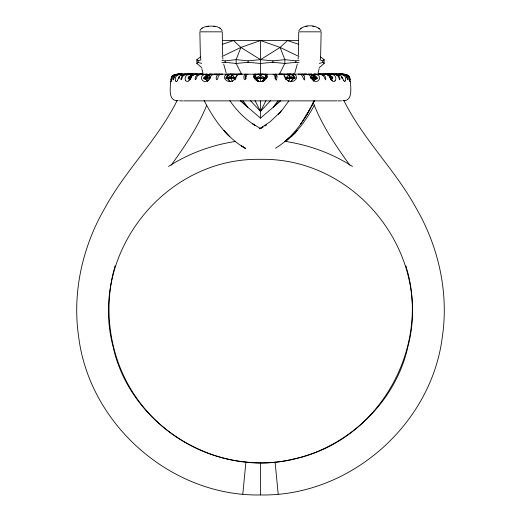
<?xml version="1.0" encoding="UTF-8"?>
<svg xmlns="http://www.w3.org/2000/svg" width="521" height="521" viewBox="0 0 521 521"><rect width="100%" height="100%" fill="white"/><g stroke="black" fill="none" stroke-linecap="round" stroke-linejoin="round"><path stroke-width="0.78" d="M178.898 74.737L179.113 74.112L179.113 74.757M181.126 74.737L181.119 74.112L178.924 74.19A21.713 21.354 49.2 0 0 176.853 74.425M188.381 74.737L188.381 74.112L185.567 74.132M190.81 74.269L192.067 74.21A23.595 23.178 -89.6 0 1 192.523 74.256L192.51 74.223A21.381 21.003 -89.6 0 0 192.067 74.216L192.06 74.132M197.472 74.757L197.479 74.119L196.801 74.158M201.432 74.737L201.432 74.112L195.264 74.249M220.591 74.737L220.591 74.112L214.333 74.19A21.302 13.676 77.2 0 0 212.972 74.49M226.218 74.269L227.058 74.229M247.605 74.737L247.918 74.229M260.5 74.19L260.5 81.335M273.408 74.737C274.821 71.989 276.182 86.779 276.996 76.496M286.211 79.824L286.12 77.675L289.884 74.19L291.402 74.184L294.756 76.743M287.169 78.183L287.169 77.805L285.059 77.805L285.059 78.183L286.114 78.319L295.368 78.176M288.204 78.137L290.19 77.675L295.374 77.805M289.22 78.183L289.22 77.805M291.122 78.183L291.122 77.805M292.835 78.183L292.835 77.805M293.069 74.269L292.235 74.229M291.141 81.458L293.59 78.319L293.212 75.363L289.884 74.19L285.925 74.19L283.678 75.07M294.267 78.183L294.267 77.805M298.689 74.737L298.689 74.112L299.835 74.275A19.791 11.28 -89.9 0 1 300.337 74.392C303.014 74.229 305.026 85.568 304.427 76.496A3.96 2.266 -89.5 0 0 304.036 75.747M310.588 78.319L311.545 78.183L311.545 77.805L310.594 77.675L312.144 75.363L311.753 74.19L301.223 74.177L299.849 74.757M317.042 78.124L314.078 78.319L312.45 77.85L317.191 77.805M313.303 78.183L313.303 77.805M314.788 78.183L314.788 77.805M315.96 78.183L315.96 77.805M313.635 81.009L316.416 78.319L316.416 77.675L314.502 75.363L311.76 74.184L308.666 74.19L307.572 74.777M316.775 77.805L317.185 78.176M318.285 74.737L318.285 74.112L320.063 74.301A16.698 13.331 -89.9 0 1 321.138 74.516L323.6 76.001L325.54 79.863L325.853 78.664L325.208 76.496A3.96 3.165 -89.2 0 0 324.655 75.747L321.998 74.418A18.372 14.666 89.9 0 0 321.359 74.301L319.568 74.112L319.568 74.737M322.707 74.269L321.522 74.21M329.806 74.269L328.549 74.21A23.582 23.165 -89.6 0 0 328.093 74.256A21.361 20.983 -89.6 0 1 328.549 74.216M331.805 74.737L331.805 74.112L327.064 74.229A20.606 19.922 -66.4 0 0 326.882 74.301M332.242 74.269L330.64 74.242M339.49 74.737L339.49 74.112L338.077 74.112L338.077 74.757M342.102 74.737L341.88 74.112L341.887 74.757M326.654 74.19L332.73 77.675L330.255 77.85L332.73 78.319L331.004 79.824C335.68 77.746 329.539 75.467 327.709 74.19L322.336 74.21M330.894 78.183L330.894 77.805M331.91 78.183L331.91 77.805M332.554 78.183L332.554 77.805M332.385 78.313L332.385 77.668M332.73 78.319L332.73 77.675M341.926 78.183L342.271 78.319L342.271 77.675L341.926 77.805M341.405 76.9L342.623 77.675L342.186 77.85L342.623 78.319L342.623 77.675L341.431 76.75M342.623 78.319L342.688 77.805M182.923 74.698L182.923 74.321M335.062 74.249L332.619 74.112L332.619 74.737M323.534 74.158L322.675 74.177M188.381 74.112L186.244 74.314A15.851 14.627 -89.8 0 0 184.799 74.588C180.676 74.119 179.66 85.001 182.676 76.496A3.953 3.647 -88.8 0 1 183.307 75.734L185.841 74.536A16.646 15.356 89.8 0 1 187.072 74.314L207.202 74.112L207.176 75.356A2.208 1.928 -86.4 0 0 207.182 75.695M323.528 74.386L324.531 74.19A21.563 18.007 -74.7 0 1 325.045 74.21M192.054 74.698L192.047 75.356A2.208 2.143 -82.6 0 0 192.08 75.806M300.402 74.737L300.402 74.112L305.905 74.112L305.892 74.698M170.96 80.566L171.767 76.971L173.682 75.128M233.082 74.223L230.81 77.675L232.444 81.745M235.518 74.171L255.726 74.203M279.249 74.203L278.839 74.21M299.438 74.288L299.432 74.744M282.525 74.757L282.538 74.112L282.916 74.19M254.899 76.991A2.208 0.658 -88.2 0 1 254.73 75.356L254.782 74.112L253.896 75.747L254.118 77.87L255.225 79.511L256.697 80.573A7.209 7.034 1.3 0 0 257.732 81.016L258.11 81.146A8.343 8.154 0.3 0 0 260.487 81.471A8.258 8.089 -0.1 0 0 263.235 81.029A7.209 7.053 -0.2 0 0 264.264 80.579L266.719 78.163L266.98 75.304M298.383 55.356L298.728 31.827L321.138 31.827L320.565 59.173M170.504 81.348C170.549 88.049 167.723 101.328 178.221 100.742M234.789 79.824L234.88 77.675L231.116 74.19L229.598 74.184L226.244 76.743M298.071 59.127L298.246 57.277M242.812 494.09L245.912 461.997C318.331 470.404 391.297 418.93 407.63 347.872M246.094 76.496C245.495 84.005 241.946 76.626 245.144 74.242M285.886 79.824L286.114 78.319M229.859 81.458L227.41 78.319L227.788 75.363L231.116 74.19L235.075 74.19L237.322 75.07M170.686 79.824L171.982 76.294L174.756 74.718A10.948 10.921 -30.8 0 1 175.701 74.47L175.824 74.464A21.661 21.413 -20.4 0 1 177.928 74.223M407.793 347.142C432.651 254.241 356.638 157.368 260.5 159.341C164.362 157.368 88.349 254.241 113.207 347.142M297.309 64.07L294.788 73.025M113.975 269.748C102.806 313.121 110.595 361.248 136.587 397.959C161.438 433.856 202.415 457.972 245.912 461.984M319.197 68.629L318.103 73.064M345.54 80.566C346.276 78.157 344.954 75.213 342.33 74.718M114.373 268.185L115.017 265.853M171.565 80.566L173.141 76.457L175.792 74.718A10.954 10.811 67.8 0 1 176.723 74.477L176.86 74.464A21.706 21.296 43.2 0 1 178.931 74.223M221.151 74.757L219.777 74.177L209.24 74.184L208.856 75.363L206.922 77.675L203.809 77.805M199.999 30.693C200.995 27.815 204.421 26.89 207.084 26.389M298.872 30.687C303.229 24.129 316.644 24.129 321.001 30.693M264.095 79.798L263.574 81.309L264.609 77.675L266.238 75.304L266.329 74.19M265.964 77.303L266.928 77.147M298.969 56.502L280.109 47.418L260.5 40.54L240.891 47.418L236.15 59.648L236.15 63.445L241.601 74.184M206.713 105.157C198.104 126.909 184.76 146.316 171.162 165.203M288.556 81.745L290.19 77.675L287.911 74.119L299.438 74.119L298.494 74.229M177.27 100.24C158.104 139.12 125.965 169.618 105.17 207.553C82.611 246.205 72.08 292.209 78.645 336.716C89.514 424.869 171.552 496.715 260.5 494.95C349.448 496.715 431.486 424.869 442.355 336.716C448.92 292.209 438.389 246.205 415.83 207.553C395.035 169.618 362.896 139.12 343.73 100.24M178.312 77.805L178.814 78.13C177.563 78.625 178.931 76.704 179.569 76.75M314.534 100.188C305.495 118.86 293.636 137.29 275.492 148.244M314.463 100.332L312.711 103.855L314.352 100.573M265.951 100.664L260.5 111.396L250.503 100.742M279.399 74.184L284.85 63.445L284.85 59.648L280.109 47.418L287.501 40.54L298.8 44.363M311.551 106.082L311.35 106.479L312.9 103.464L308.51 111.676M194.346 74.19L188.27 77.675L188.27 78.319L190.035 79.824C185.248 77.876 191.676 74.536 193.936 74.229A20.619 19.935 66.5 0 1 194.118 74.301M263.86 79.661L262.74 81.725L264.609 78.319L266.472 77.85L254.528 77.85L256.391 78.319L264.609 78.319M314.391 105.17C306.921 118.847 297.778 131.976 285.423 141.686M308.738 111.266L307.038 114.229L310.171 108.674M177.303 80.566L179.439 76.294L181.842 74.718A10.948 10.277 79.5 0 1 182.728 74.49L182.884 74.457M173.291 79.824L174.568 76.496A3.96 3.881 -87.7 0 1 175.238 75.74L177.654 74.601A15.239 14.966 89.6 0 1 179.107 74.327L182.93 74.112L181.77 74.19A21.713 20.938 -61.5 0 0 181.178 74.197M304.257 118.755L307.279 113.812L300.812 123.9L301.118 123.457M335.263 80.566C336.729 78.45 335.491 75.206 332.906 74.718M264.681 79.433L264.368 79.856M209.247 78.99L211.09 75.74L212.334 74.718M288.79 100.996L283.059 108.837L278.214 114.379L281.815 110.348L281.464 110.758M188.205 78.183L188.615 78.313M278.045 100.683L273.225 107.215L280.226 100.566M312.561 80.208L314.078 78.319L314.078 77.675L312.144 75.363L310.21 74.19M207.365 81.009L204.584 78.319L204.584 77.675L206.498 75.363L209.24 74.184L212.334 74.19L213.428 74.777M178.312 78.183L179.074 78.183M205.053 77.088L206.498 75.363L209.247 74.19M253.382 77.095L255.231 74.184L265.769 74.177L267.136 74.763C262.981 73.761 258.019 73.767 253.864 74.763L255.231 74.184L253.864 74.763M237.133 74.718L235.453 78.443L233.193 80.573A6.955 6.18 -64 0 1 232.242 81.035A7.893 7.034 -63.9 0 1 227.371 81.016A6.955 6.206 -62.2 0 1 226.485 80.573L224.838 78.827A4.52 4.044 -9 0 1 224.512 77.929L224.727 76.001L225.971 74.718M297.211 130.452L294.977 132.901L296.827 130.869M280.22 112.197L270.184 121.693L259.51 128.843M290.36 81.797L293.59 78.319M270.497 100.742L260.5 111.396L255.049 100.664M293.512 134.418L295.374 132.477L291.193 136.697L291.623 136.274M319.23 67.665L324.14 63.445L322.916 62.351L322.916 60.872L324.14 59.648L320.376 56.822M264.264 79.974L262.187 81.204M330.373 79.4L331.447 78.319L331.447 77.675L327.709 74.19L313.805 74.112L313.824 75.356A2.208 1.902 87.7 0 1 313.798 75.695M194.483 74.184L193.291 74.19L189.553 77.675L188.27 77.675M262.623 80.488L262.219 80.833M286.452 140.11L288.738 138.026L288.269 138.449M263.997 79.947L263.444 80.41M201.77 67.665L196.86 63.445L198.084 62.351L198.084 60.872L196.86 59.648L200.624 56.822M313.408 81.009L316.416 78.319M189.143 77.206L191.253 75.363L193.838 74.418M316.091 79.322L317.243 78.313M284.622 141.686L286.934 139.687M240.305 100.8L260.5 118.156L280.695 100.8M204.304 77.206L206.498 75.363M265.117 74.229L285.482 74.171M188.27 78.319L189.553 78.319L190.627 79.4M342.623 77.675L342.271 78.319M225.626 77.805L234.88 77.675L236.794 76.287M201.464 28.583L202.272 28.023M300.33 28.583L301.138 28.023M263.281 80.527L262.258 81.087M168.511 166.466C188.687 153.513 211.663 145.059 235.349 141.478M178.377 78.319L178.377 77.675L179.595 76.9M264.922 126.004L266.719 124.884M280.109 47.418L260.5 59.648L248.087 60.872L236.15 59.648L225.144 60.872L221.933 60.462M210.79 74.19L204.584 77.675M261.575 127.645L262.519 127.072L259.784 128.68M257.426 81.335L256.391 77.675L262.682 74.19L266.159 75.363L267.618 77.095M188.237 77.85L188.615 77.668M260.715 128.413L263.125 127.072M179.074 77.805L178.488 78.183L178.377 77.675M215.609 74.77L216.697 74.184L218.091 74.653M173.135 75.304L173.467 75.128M207.228 80.885L206.967 81.022A7.379 5.158 -75.4 0 1 203.307 81.029A6.623 4.65 -73.9 0 1 202.669 80.586C200.67 78.958 201.204 75.363 203.828 74.718M227.41 77.675L235.075 74.19M222.031 56.502L240.891 47.418L260.5 59.648L272.913 60.872L284.85 59.648L295.856 60.872L299.067 60.462M337.12 74.77L338.331 74.184M230.51 74.184L228.022 75.35L229.598 74.184L240.995 74.177L239.478 74.171M279.673 74.763L280.917 74.184M173.812 74.972L174.971 74.601A15.109 15.109 0 0 1 176.437 74.334L179.322 74.19L176.398 75.363L178.937 74.19L198.664 74.21M245.176 74.229L245.515 74.112L245.515 75.356A2.24 0.528 -89.6 0 0 245.71 77.186L244.968 77.147M183.998 74.19L181.367 75.363L183.392 74.19L188.42 74.184L189.852 74.77M176.398 75.363L179.133 74.19M273.115 74.21L273.388 74.737M198.169 74.77L199.595 74.184L203.418 74.177M331.148 74.77L332.58 74.184L333.935 74.308A15.91 14.686 -89.8 0 1 335.387 74.588L337.953 76.001L339.835 79.863L339.894 78.456L339.145 76.496A3.96 3.66 -88.8 0 0 338.507 75.74L335.98 74.536A16.594 15.317 89.8 0 0 334.756 74.314L332.619 74.112M187.124 74.653L188.42 74.184M183.307 74.659L184.603 74.19M188.094 74.718C185.509 75.206 184.265 78.45 185.73 80.566M280.467 74.653L281.835 74.184L291.402 74.184L292.984 75.35L290.49 74.184M184.115 74.653L185.502 74.184L184.818 74.19A21.752 20.404 68.7 0 0 182.871 74.425M198.084 60.872L200.982 59.889M191.949 75.363L195.401 74.19M222.2 44.363L233.499 40.54L240.891 47.418M212.334 74.19L208.856 75.363L210.406 77.675L206.922 77.675L206.922 78.319L208.439 80.208M180.331 74.653L181.731 74.184M302.909 74.653L304.303 74.184L305.391 74.77M177.935 74.457A15.213 14.946 -89.6 0 0 177.27 74.594L174.327 76.294L173.2 79.824M203.958 78.124L210.412 78.319M319.295 63.445L322.916 62.351M203.815 78.176L204.225 77.805M238.077 74.19L238.462 74.112L238.475 74.757M190.745 77.85L189.553 78.319L189.553 77.675L191.468 77.805M287.071 74.249L287.911 74.119M176.73 74.49L176.762 74.483A10.954 10.791 54.4 0 0 175.792 74.724M225.632 78.176L235.941 78.183L235.941 77.805L234.88 77.675M227.631 74.19L228.237 74.112L227.931 74.269M294.052 74.21L294.782 74.269M208.126 26.239C212.796 25.952 219.751 25.75 222.128 30.687M307.253 26.2L305.71 26.421M206.837 26.421L208.38 26.2M221.933 62.715L225.144 62.344L236.15 63.445L248.087 62.312L260.5 63.445L272.913 62.312L284.85 63.445L295.856 62.344L299.067 62.715M201.764 74.19L200.937 74.301A18.463 14.744 89.9 0 0 200.292 74.418L197.622 75.74A3.953 3.152 -89.3 0 0 197.062 76.489C194.457 84.689 194.086 74.542 198.573 74.523A16.626 13.272 -89.9 0 1 199.641 74.301L201.432 74.112M113.37 347.872C130.914 425.996 217.14 478.721 294.671 458.78C377.484 441.163 429.734 350.613 407.025 269.748M206.296 74.19L207.202 74.112M318.741 74.229L320.063 74.249M200.937 74.119L202.715 74.112L202.715 74.737M329.676 74.229L331.122 74.119M220.591 74.112L219.497 74.262A19.661 11.215 -89.9 0 0 218.937 74.399C214.346 75.07 216.515 84.662 218.273 76.496A3.953 2.247 -89.5 0 1 218.664 75.727C219.243 74.75 222.096 73.415 222.311 74.737M330.575 74.229L332.177 74.119M189.872 74.249L192.06 74.112M196.801 74.158L196.469 74.19A21.556 18.007 74.7 0 0 194.704 74.438M328.49 74.119L328.49 74.203A23.595 23.178 89.6 0 1 328.927 74.21L330.19 74.269M330.216 74.177L329.656 74.158M177.908 74.177L178.325 74.158M342.772 100.742C353.166 101.38 350.529 88.016 350.496 81.348M178.306 74.145L179.113 74.112M181.126 74.112L178.723 74.327A13.969 13.715 -89.6 0 0 176.834 74.711M311.545 78.183L312.45 78.137M281.522 74.171L280.005 74.177L281.835 74.184M188.941 74.125L194.724 74.171M222.317 40.54L298.683 40.54M221.568 74.744L221.555 74.119L233.883 74.236M319.568 74.112L325.736 74.119L324.524 74.21A21.394 20.117 71.2 0 0 324.173 74.282A21.387 20.156 80 0 1 324.524 74.19M339.874 74.737L339.874 74.112L340.832 74.112M331.805 74.112L337.608 74.19L339.633 75.363L337.002 74.19M344.147 74.425A21.68 21.328 -49.1 0 0 342.069 74.158L340.89 74.112M254.066 77.147L255.03 77.303M275.29 77.147L275.902 77.147M179.491 100.833L183.203 100.898M184.076 100.872L336.931 100.872M341.509 100.833L337.79 100.898M317.582 74.177L321.405 74.184L322.831 74.77M350.314 79.824C350.262 75.48 345.749 73.969 342.082 74.125L326.276 74.171L331.304 74.177M337.608 74.19L335.062 74.112M287.169 77.805L288.204 77.85M311.545 77.805L312.45 77.85M342.102 74.112L343.072 74.19A21.661 21.485 22.7 0 1 345.182 74.418M339.874 74.112L342.277 74.327A15.194 14.927 89.6 0 1 343.73 74.594L346.139 75.74A3.96 3.888 -87.6 0 1 346.81 76.496L347.787 79.85L346.289 76.294L343.339 74.601A15.22 14.953 -89.6 0 0 343.124 74.549M341.88 74.112L344.602 75.363L341.678 74.19L342.069 74.19M338.077 74.112L339.23 74.19A21.719 20.951 61.4 0 1 341.262 74.392M339.49 74.112L341.893 74.327A13.969 13.722 -89.6 0 1 343.775 74.711M329.532 77.805L330.255 77.85M195.264 74.119L196.476 74.21M313.805 74.112L314.71 74.19M329.656 74.158L328.94 74.112L328.946 74.92M305.905 74.112L306.674 74.19M189.677 74.177L190.061 74.197M198.325 74.177L197.466 74.249M221.555 74.119L222.5 74.229M190.96 74.197L191.324 74.229M201.77 74.177L202.265 74.229M192.451 74.216A21.361 20.983 89.6 0 1 192.9 74.256A23.582 23.165 89.6 0 0 192.451 74.21L191.187 74.269M300.402 74.112L302.727 74.64L304.043 75.74M190.425 74.229L188.758 74.269M199.478 74.21L198.293 74.269M314.163 26.421L312.62 26.2M215.29 26.421L213.747 26.2M228.667 74.21L228.244 74.151L228.205 75.356A2.208 1.452 -87.7 0 0 228.205 75.812M293.369 74.19L292.769 74.112L292.795 75.356A2.208 1.42 88.5 0 1 292.756 75.799M285.651 141.478C309.337 145.059 332.313 153.513 352.489 166.466M341.255 74.457L341.405 74.49A10.948 10.661 73.9 0 1 342.343 74.685M350.034 80.566L349.031 76.626L346.244 74.718A10.948 10.921 30.7 0 0 345.293 74.47L345.202 74.47A21.661 21.413 20.3 0 0 343.065 74.223M345.208 74.711A10.954 10.804 -67.7 0 0 344.27 74.477L344.14 74.464A21.68 21.27 -43.2 0 0 342.063 74.223M242.219 74.229L241.757 74.249M198.084 62.351L201.705 63.445M339.269 74.184L340.669 74.653M308.666 74.19L312.144 75.363L316.416 77.675M258.8 81.204L257.576 80.651M320.018 59.889L322.916 60.872M336.885 74.653L335.498 74.184L336.182 74.19A21.765 20.417 -68.6 0 1 336.755 74.216M325.599 74.19L329.051 75.363M239.165 74.184L240.533 74.653M336.397 74.19L337.693 74.659M332.58 74.184L333.876 74.653M327.162 74.418L329.747 75.363L331.857 77.206M285.925 74.19L293.59 77.675M317.178 74.718C319.796 75.35 320.356 78.971 318.331 80.573A6.617 4.63 75.2 0 1 317.699 81.016A7.379 5.119 75.4 0 1 314.052 80.97L313.779 80.879M275.824 74.229L275.492 74.112L275.492 75.356A2.24 0.501 90 0 1 275.283 77.121M311.753 74.19L314.502 75.363L316.696 77.206M341.867 74.19L344.602 75.363M258.755 81.087L257.726 80.521M240.083 74.184L241.327 74.763M182.669 74.184L183.88 74.77M308.673 74.718L309.917 75.74L311.955 79.251M275.863 74.242L276.853 75.74M342.271 77.675L343.697 80.566M260.884 128.746L252.477 123.685L254.281 124.884M264.609 77.675L258.318 74.19L254.841 75.363L256.391 77.675M295.036 74.718L296.28 76.001L296.488 77.942A4.572 4.103 28.2 0 1 296.104 78.984L294.515 80.573A6.968 6.213 64 0 1 293.636 81.022A7.906 7.027 63.9 0 1 288.771 80.989A6.962 6.161 62.8 0 1 287.813 80.553M287.807 80.573L285.541 78.443L283.867 74.718M245.235 148.244C226.524 137.596 213.792 119.342 204.147 100.573M255.16 125.457C245.039 119.114 236.547 110.406 229.781 100.612M318.728 28.023L319.536 28.583M219.862 28.023L220.67 28.583M284.205 76.287L286.12 77.675M203.757 78.313L204.909 79.322M204.584 78.319L207.592 81.009M240.774 100.566L247.775 107.215L242.955 100.683M229.377 136.274L229.807 136.697L227.488 134.418M331.91 80.566L329.07 76.001L327.168 74.718A10.941 9.144 -77.3 0 0 326.387 74.483M227.41 78.319L230.64 81.797M223.789 130.452L227.905 134.841L224.173 130.869M314.502 75.363L315.947 77.088M256.625 79.856L256.312 79.433M342.688 78.183L341.047 75.74L339.164 74.718A10.948 10.277 -72.4 0 0 338.272 74.496L338.116 74.457A21.771 20.365 -64.4 0 0 336.182 74.223M349.838 165.203C335.609 145.47 321.691 125.092 313.108 102.175M256.391 78.319L258.26 81.745L257.511 80.345M265.769 74.184L266.159 75.363A2.208 0.612 88.7 0 1 266.068 76.919M226.212 73.025L223.691 64.07M349.428 80.566L347.852 76.457L345.202 74.718A10.954 10.785 -54.3 0 0 344.264 74.503M405.983 265.853L406.627 268.185M175.46 80.566C174.724 78.157 176.046 75.213 178.67 74.718A10.948 10.596 -65.3 0 1 179.602 74.523L179.745 74.457A21.719 20.86 -56.9 0 1 181.77 74.236M202.897 73.064L201.803 68.629M349.884 78.99L349.962 79.505M234.886 78.319L235.114 79.824M275.088 461.997L278.188 494.09M222.754 57.277L222.929 59.127M200.435 59.173L199.862 31.827L222.259 31.827L222.617 55.356M215.108 74.698L215.101 74.112M328.946 75.031L328.953 75.356A2.208 2.13 85.6 0 1 328.907 75.799M328.94 74.229L328.94 74.275A21.387 21.003 89.6 0 0 328.477 74.256L328.49 74.184M185.945 74.757L185.938 74.112M180.103 74.757L180.103 74.112M247.599 74.737C247.768 73.292 246.107 75.07 246.244 75.74A3.96 0.827 -89.5 0 0 246.081 76.463M233.831 77.805L233.831 78.183M231.78 77.805L231.78 78.183M229.878 77.805L229.878 78.183M228.165 77.805L228.165 78.183M226.733 77.805L226.733 78.183M209.455 77.805L209.455 78.183M207.697 77.805L207.697 78.183M206.212 77.805L206.212 78.183M205.04 77.805L205.04 78.183M190.106 77.805L190.106 78.183M189.09 77.805L189.09 78.183M189.195 74.112L189.195 74.737M188.446 77.805L188.446 78.183M188.374 77.805L188.374 78.176M181.503 74.737L181.503 74.112M178.729 77.675L178.729 78.319M324.14 59.648L324.14 63.445M295.856 60.872L295.856 62.344M272.913 60.872L272.913 62.312M265.567 77.805L265.567 78.183M263.619 77.805L263.619 78.183M261.549 77.805L261.549 78.183M260.5 40.54L260.5 74.015M260.5 100.833L260.5 118.156M260.5 462.694L260.5 494.943M259.451 77.805L259.451 78.183M257.381 77.805L257.381 78.183M255.433 77.805L255.433 78.183M248.087 60.872L248.087 62.312M225.144 60.872L225.144 62.344M196.86 59.648L196.86 63.445M344.739 81.406A6.304 1.622 79.2 0 1 343.71 80.208M345.508 80.449A6.35 1.752 82.2 0 1 344.746 81.478M193.936 74.19A20.606 20.019 75.6 0 1 194.131 74.203M176.267 81.393A6.356 1.85 -79.2 0 1 175.362 80.872M177.309 80.788A6.298 1.739 -82.4 0 1 176.261 81.465M326.869 74.203A20.599 20.019 -75.5 0 1 327.064 74.19M339.23 74.236A21.726 20.86 56.8 0 1 339.816 74.288M196.476 74.19A21.387 20.15 -80 0 1 196.834 74.229A21.394 20.124 -71.3 0 0 196.476 74.249A21.55 17.961 71.1 0 0 195.961 74.282M184.258 74.275A21.765 20.358 64.5 0 1 184.825 74.223M350.145 81.094A6.122 0.449 79.8 0 1 349.317 79.283M174.763 74.737A10.948 10.882 -24.7 0 1 175.707 74.51M171.604 80.136A6.122 0.664 -79.7 0 1 170.816 81.263M345.286 74.51A10.948 10.882 24.6 0 1 346.237 74.737M350.177 81.269A6.122 0.671 79.7 0 1 349.819 81.204M171.22 80.924A6.128 0.443 -79.7 0 1 170.855 81.1M175.818 74.418A21.667 21.485 -22.7 0 1 177.928 74.158M266.902 74.985A5.223 0.873 -89.3 0 1 266.986 75.232M266.759 74.295A10.329 1.348 85.4 0 0 266.615 74.477A20.866 2.032 78 0 0 266.537 75.024M227.599 74.405A20.983 9.938 -73.2 0 0 226.453 74.77A10.915 5.399 -78.7 0 0 225.977 74.998M237.211 75.089A10.928 3.315 84.5 0 1 237.452 74.757M237.511 74.803A21.068 6.78 78 0 1 238.11 74.308M204.649 74.607A21.361 15.715 -71.3 0 1 206.283 74.308M203.848 74.842A10.941 8.245 -77.5 0 1 204.584 74.594M209.416 79.218A6.07 4.161 -74.1 0 1 207.254 81.094M212.353 74.803A10.934 6.929 84.1 0 1 212.933 74.542M202.265 74.158A20.625 18.574 79.5 0 1 202.441 74.177M189.084 74.529A21.582 19.108 -67.3 0 1 190.986 74.256M188.107 74.783A10.948 9.821 -74.1 0 1 188.967 74.542M185.717 80.605A6.376 3.119 -77.7 0 0 186.121 81.048A6.955 3.36 -78.8 0 0 188.739 80.814M188.752 80.931A6.376 3.009 -78.8 0 0 189.097 80.625L191.93 76.001L193.825 74.718A10.941 9.117 82.7 0 1 194.613 74.503M324.524 74.229A21.556 17.961 -71.1 0 1 326.283 74.477M332.437 80.976A6.369 2.957 77.7 0 1 331.916 80.514M335.023 80.918A6.949 3.282 78.8 0 1 332.437 80.918M335.25 80.534A6.369 3.08 78.8 0 1 334.996 80.853M332.046 74.444A10.948 9.919 80.4 0 1 332.919 74.659M330.014 74.112A21.582 19.251 71.3 0 1 331.929 74.353M306.661 74.249A21.283 13.657 -73.6 0 1 308.041 74.47M308.093 74.457A10.934 7.014 -79.2 0 1 308.692 74.653M313.831 80.436A6.135 3.595 66.3 0 1 312.229 78.821M316.436 74.405A10.941 8.421 82.9 0 1 317.191 74.607M314.697 74.047A21.381 15.982 75.1 0 1 316.358 74.262M282.903 74.256A21.061 6.838 -74.3 0 1 283.613 74.379A10.928 3.471 -79.7 0 1 283.912 74.49M294.521 74.327A10.915 5.64 83.8 0 1 295.042 74.496M293.33 73.969A20.983 10.238 77 0 1 294.476 74.112M275.44 78.248A6.695 1.85 86.3 0 1 274.841 78.495M318.559 74.177A20.632 18.58 -79.5 0 1 318.735 74.158M330.014 74.256A21.576 19.088 67.4 0 1 330.561 74.314M202.259 74.314A20.612 18.417 73.4 0 1 202.435 74.334M190.432 74.158A21.595 19.264 -71.3 0 1 190.986 74.112M343.065 74.457A13.95 13.702 89.6 0 1 344.16 74.711M347.006 74.92A4.546 4.52 54.7 0 1 349.454 76.906M345.026 74.405A11.736 11.736 0 0 1 346.83 74.829M331.584 76.359A2.24 2.045 -89 0 1 331.076 77.062M332.137 76.789A2.24 2.077 89.9 0 1 331.884 77.062M276.846 75.766A3.96 0.86 -89.5 0 1 276.983 76.522M246.166 78.463A6.695 0.99 -86.4 0 1 245.632 77.74M189.116 77.069A2.24 2.091 -88.8 0 1 188.856 76.795M189.918 77.069A2.24 2.058 89.9 0 1 189.41 76.366M174.535 74.711A13.885 13.885 0 0 1 176.437 74.34M171.832 76.496A3.96 3.96 0 0 1 172.523 75.74M177.218 74.711A13.982 13.735 89.6 0 1 177.876 74.549M245.534 148.413L241.386 145.86L245.495 148.387M190.504 74.256A21.433 21.433 0 0 0 190.041 74.216A23.627 23.627 0 0 1 190.504 74.256"/></g></svg>
